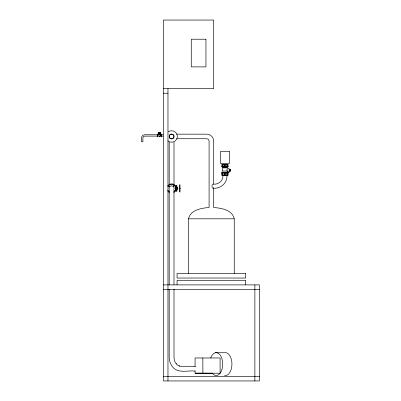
<?xml version="1.0" encoding="UTF-8"?>
<svg xmlns="http://www.w3.org/2000/svg" width="401" height="401" viewBox="0 0 401 401"><rect width="100%" height="100%" fill="white"/><g stroke="black" fill="none" stroke-linecap="round" stroke-linejoin="round"><path stroke-width="0.6" d="M226.996 171.042C226.49 169.713 227.452 167.783 229.177 168.681L229.177 172.275L228.189 172.32M224.876 164.621L224.876 166.946M225.026 175.222L225.026 172.901M222.926 175.828C223.262 181.041 217.878 184.881 213.357 184.104M226.976 176.069C227.136 183.317 220.214 189.107 213.152 188.149M188.51 273.462L188.51 218.806C190.36 209.954 201.437 208.049 209.091 207.523L209.091 141.172L208.771 139.889L207.939 139.062L206.655 138.736L176.736 138.736M222.811 164.621L222.766 166.946M227.091 175.222L227.136 172.901M222.705 164.621L222.66 166.946M227.197 175.222L227.242 172.901M221.788 164.766L228.049 164.621L228.114 166.946L221.788 166.946L221.788 164.766L228.114 164.766M228.114 172.901L228.049 175.222L221.848 175.222L221.788 172.901M229.788 169.748L230.249 169.748M169.372 190.36L168.961 190.801L169.402 191.212M173.859 190.199L174.415 190.59L173.788 190.986M159.027 136.686L159.793 136.686M228.189 172.48L228.881 172.48M163.392 88.661L213.708 88.661L213.708 20.05L163.392 20.05L163.392 380.95L259.447 380.95L259.447 284.895L163.392 284.895M163.392 93.233L167.969 93.233M158.129 132.495L160.666 132.495M159.212 132.686L159.583 132.686M158.129 132.711L160.666 132.711M159.162 133.262L159.638 133.262M158.966 133.383L159.829 133.383M158.395 133.573L160.405 133.573M158.395 133.764L160.405 133.764M158.395 133.834L160.405 133.834M158.395 134.029L160.405 134.029M176.716 134.165L206.956 134.165C210.52 134.185 213.643 137.307 213.668 140.876L213.668 184.475M158.856 134.556L159.939 134.556M157.543 134.756L144.48 134.756C140.957 134.881 141.292 139.363 141.553 141.774L142.926 141.774C143.207 140.129 141.864 136.38 144.571 136.124L157.578 136.124M161.277 134.756L163.142 134.756M161.297 136.124L163.157 136.124M222.946 164.931L226.956 164.931M222.946 166.641L223.217 166.641M223.532 166.641L226.37 166.641M226.685 166.641L226.956 166.641M221.788 166.801L228.114 166.801M222.771 167.062L227.126 167.062M227.477 167.874L222.51 167.874L222.51 171.042M221.953 171.042L227.848 171.042M229.177 171.869L227.893 171.869L227.578 171.042M221.658 172.32L228.244 172.48M221.658 172.901L228.244 172.901M221.788 173.047L228.114 173.047M221.788 175.077L228.114 175.077M188.51 218.806L234.249 218.806L234.249 273.462M163.392 289.472L259.447 289.472M215.417 352.735L224.65 352.735A11.434 6.506 -90 0 1 231.943 364.193A11.434 6.506 -90 0 1 224.53 375.411M195.643 366.288L181.247 366.288L179.197 365.963L179.518 366.093L177.698 365.176L176.139 363.722L176.29 363.928L175.057 361.968L174.28 359.692L173.999 357.121L173.999 289.086M195.006 371.075C187.663 370.258 178.039 373.732 172.57 366.945C170.425 364.213 169.277 360.845 169.197 357.376L169.197 289.231M195.061 370.76L195.061 373.196L212.294 373.226M163.392 376.374L259.447 376.374M229.788 170.851L229.823 169.728M227.948 171.924L227.893 172.32M212.194 373.09L213.658 374.609A11.434 6.506 90 0 0 220.114 373.226A11.434 6.506 -90 0 0 220.209 355.08L218.751 353.562A11.434 6.506 -90 0 0 210.69 358.018M195.061 373.196L220.114 373.226L220.084 357.968L195.061 357.968L195.061 366.494M227.197 164.621L227.242 166.946M222.705 175.222L222.66 172.901M227.091 164.621L227.136 166.946M222.811 175.222L222.766 172.901M234.249 218.806C232.395 209.954 221.322 208.049 213.668 207.523L213.668 187.588M225.026 164.621L225.026 166.946M224.876 175.222L224.876 172.901M202.851 357.968L202.881 373.226M254.876 284.895L254.876 380.95M245.683 284.895L245.683 280.319L177.072 280.319L177.072 284.895M230.375 169.578L230.375 171.026M230.189 169.578L230.189 171.026M230.044 169.578L230.044 171.026M229.958 170.55L229.958 169.999L229.958 170.641M229.788 169.578L229.788 171.026M180.49 188.199L180.49 188.595M180.009 184.776L180.009 192.024M179.397 184.776L179.397 192.024M177.823 187.718L177.823 189.082M177.483 187.167L177.483 189.628M176.931 185.528L176.931 191.267M176.385 185.528L176.385 191.267M176.179 185.528L176.179 191.272M175.633 185.528L175.633 191.272M173.999 142.2L173.999 185.046M173.999 191.748L173.999 284.715M169.197 142.2L169.197 184.455M169.197 191.748L169.197 284.855M167.969 88.661L167.969 380.95M161.217 134.004L161.217 136.876M160.881 134.004L160.881 136.876M160.786 134.751L160.786 136.275M159.413 135.438L159.413 136.731M158.034 134.751L158.034 136.275M157.939 134.004L157.939 136.876M157.603 134.004L157.603 136.876M168.044 186.345A4.105 4.105 0 0 1 174.5 185.498A4.105 4.105 0 0 1 173.653 191.954M169.548 191.954A4.105 4.105 0 0 1 168.044 190.45M169.438 189.713A2.531 2.531 0 0 1 171.543 185.869A2.531 2.531 0 0 1 173.818 189.613M212.6 188.149A2.035 0.637 -90 0 1 212.039 186.445A2.035 0.637 -90 0 1 212.41 184.27M168.36 131.769A5.719 5.719 0 0 1 176.014 132.846A5.719 5.719 0 0 1 175.608 140.561A5.719 5.719 0 0 1 167.884 140.831M175.563 190.686A4.576 4.576 0 0 1 173.889 192.36M169.312 192.36A4.576 4.576 0 0 1 167.638 190.686M167.638 186.109A4.576 4.576 0 0 1 175.563 186.109M168.796 186.094C169.382 187.708 170.019 184.891 168.796 186.094M173.392 185.914C173.979 187.528 174.62 184.711 173.392 185.914M169.282 135.859C168.37 138.811 173.232 140.114 173.919 137.102C174.831 134.155 169.964 132.851 169.282 135.859M205.949 39.218L191.267 39.218L191.267 66.892L205.949 66.892L205.949 39.218M229.502 151.563L220.4 151.563L220.4 163.413L229.502 163.413L229.502 151.563M230.52 169.578L229.643 169.578L229.643 171.026L230.52 171.026L230.52 169.578M245.683 273.462L177.072 273.462L177.072 278.033L245.683 278.033L245.683 273.462M169.904 138.18A2.401 2.401 0 0 0 173.919 137.102A2.401 2.401 0 0 0 170.976 134.165A2.401 2.401 0 0 0 169.904 138.18"/></g></svg>
